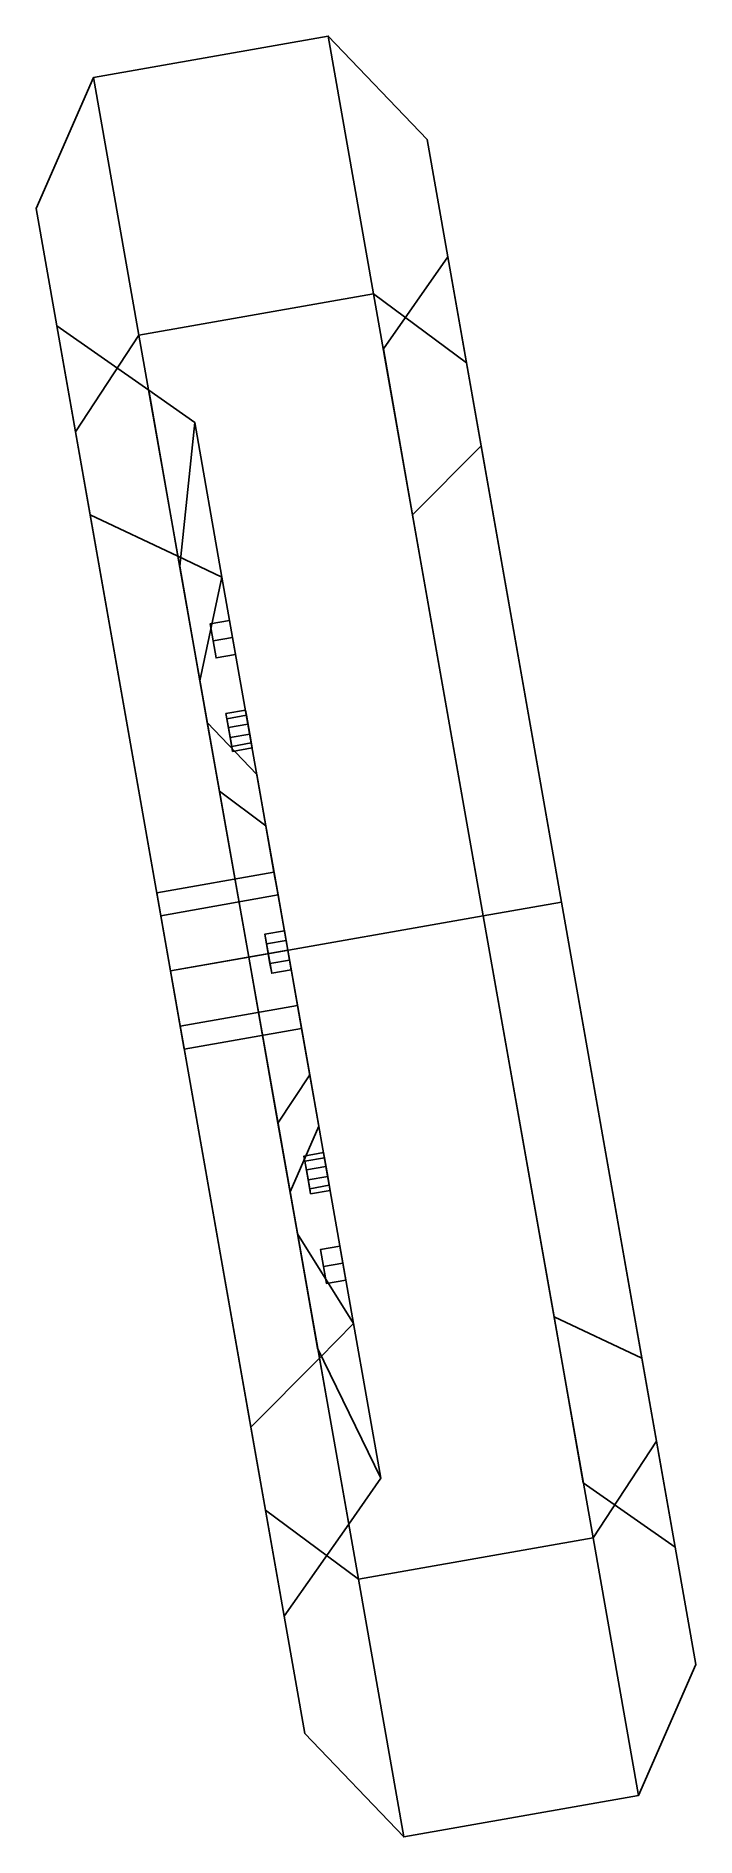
# Model space of a CAD drawing. Extents: x -0.905 to -0.572, y -1.331 to -0.424.
import ezdxf

# ---------------------------------------------------------------- set-up
doc = ezdxf.new("R2010")
doc.units = 0
doc.layers.add('SPARE_C4P', color=2, linetype='CONTINUOUS')

msp = doc.modelspace()

# ---------------------------------------------------------------- linework, layer by layer
at = {"layer": 'SPARE_C4P'}
for points in [[(-0.73465, -0.55358, 1.0882), (-0.75753, -0.42378, 0.77), (-0.87571, -0.44462, 0.77), (-0.85282, -0.57442, 1.0882)], [(-0.75753, -0.42378, 0.77), (-0.73465, -0.55358, 0.4518), (-0.85282, -0.57442, 0.4518), (-0.87571, -0.44462, 0.77)], [(-0.75753, -0.42378, 0.77), (-0.73465, -0.55358, 1.0882), (-0.68789, -0.58842, 1.04577), (-0.70772, -0.47592, 0.77)], [(-0.73465, -0.55358, 0.4518), (-0.75753, -0.42378, 0.77), (-0.70772, -0.47592, 0.77), (-0.68789, -0.58842, 0.49423)], [(-0.85282, -0.57442, 1.0882), (-0.87571, -0.44462, 0.77), (-0.90468, -0.51065, 0.77), (-0.88485, -0.62315, 1.04577)], [(-0.87571, -0.44462, 0.77), (-0.85282, -0.57442, 0.4518), (-0.88485, -0.62315, 0.49423), (-0.90468, -0.51065, 0.77)], [(-0.68789, -0.58842, 0.49423), (-0.70772, -0.47592, 0.77), (-0.6973, -0.53501, 0.77), (-0.68052, -0.6302, 0.53665)], [(-0.70772, -0.47592, 0.77), (-0.68789, -0.58842, 1.04577), (-0.68052, -0.6302, 1.00335), (-0.6973, -0.53501, 0.77)], [(-0.90468, -0.51065, 0.77), (-0.88485, -0.62315, 0.49423), (-0.87748, -0.66493, 0.53665), (-0.89427, -0.56974, 0.77)], [(-0.88485, -0.62315, 1.04577), (-0.90468, -0.51065, 0.77), (-0.89427, -0.56974, 0.77), (-0.87748, -0.66493, 1.00335)], [(-0.68052, -0.6302, 0.53665), (-0.6973, -0.53501, 0.77), (-0.72975, -0.58135, 0.77), (-0.715, -0.665, 0.56494)], [(-0.6973, -0.53501, 0.77), (-0.68052, -0.6302, 1.00335), (-0.715, -0.665, 0.97506), (-0.72975, -0.58135, 0.77)], [(-0.73465, -0.55358, 0.4518), (-0.67939, -0.86695, 0.32), (-0.79757, -0.88778, 0.32), (-0.85282, -0.57442, 0.4518)], [(-0.67939, -0.86695, 1.22), (-0.73465, -0.55358, 1.0882), (-0.85282, -0.57442, 1.0882), (-0.79757, -0.88778, 1.22)], [(-0.67939, -0.86695, 0.32), (-0.73465, -0.55358, 0.4518), (-0.68789, -0.58842, 0.49423), (-0.64, -0.86, 0.38)], [(-0.73465, -0.55358, 1.0882), (-0.67939, -0.86695, 1.22), (-0.64, -0.86, 1.16), (-0.68789, -0.58842, 1.04577)], [(-0.89427, -0.56974, 0.77), (-0.87748, -0.66493, 0.53665), (-0.83318, -0.68584, 0.56494), (-0.84793, -0.60219, 0.77)], [(-0.87748, -0.66493, 1.00335), (-0.89427, -0.56974, 0.77), (-0.84793, -0.60219, 0.77), (-0.83318, -0.68584, 0.97506)], [(-0.85282, -0.57442, 0.4518), (-0.79757, -0.88778, 0.32), (-0.83696, -0.89473, 0.38), (-0.88485, -0.62315, 0.49423)], [(-0.79757, -0.88778, 1.22), (-0.85282, -0.57442, 1.0882), (-0.88485, -0.62315, 1.04577), (-0.83696, -0.89473, 1.16)], [(-0.72975, -0.58135, 0.77), (-0.715, -0.665, 0.97506), (-0.67939, -0.86695, 1.06), (-0.715, -0.665, 0.56494)], [(-0.64, -0.86, 0.38), (-0.68789, -0.58842, 0.49423), (-0.68052, -0.6302, 0.53665), (-0.64, -0.86, 0.44)], [(-0.68789, -0.58842, 1.04577), (-0.64, -0.86, 1.16), (-0.64, -0.86, 1.1), (-0.68052, -0.6302, 1.00335)], [(-0.84793, -0.60219, 0.77), (-0.83318, -0.68584, 0.56494), (-0.81103, -0.69629, 0.57908), (-0.82476, -0.61841, 0.77)], [(-0.83318, -0.68584, 0.97506), (-0.84793, -0.60219, 0.77), (-0.82476, -0.61841, 0.77), (-0.81103, -0.69629, 0.96092)], [(-0.88485, -0.62315, 0.49423), (-0.83696, -0.89473, 0.38), (-0.83696, -0.89473, 0.44), (-0.87748, -0.66493, 0.53665)], [(-0.83696, -0.89473, 1.16), (-0.88485, -0.62315, 1.04577), (-0.87748, -0.66493, 1.00335), (-0.83696, -0.89473, 1.1)], [(-0.82476, -0.61841, 0.77), (-0.81103, -0.69629, 0.57908), (-0.82213, -0.74851, 0.62858), (-0.8323, -0.69082, 0.77)], [(-0.81103, -0.69629, 0.96092), (-0.82476, -0.61841, 0.77), (-0.8323, -0.69082, 0.77), (-0.82213, -0.74851, 0.91142)], [(-0.68052, -0.6302, 1.00335), (-0.64, -0.86, 1.1), (-0.67939, -0.86695, 1.06), (-0.715, -0.665, 0.97506)], [(-0.64, -0.86, 0.44), (-0.68052, -0.6302, 0.53665), (-0.715, -0.665, 0.56494), (-0.67939, -0.86695, 0.48)], [(-0.83696, -0.89473, 1.1), (-0.87748, -0.66493, 1.00335), (-0.83318, -0.68584, 0.97506), (-0.79757, -0.88778, 1.06)], [(-0.87748, -0.66493, 0.53665), (-0.83696, -0.89473, 0.44), (-0.79757, -0.88778, 0.48), (-0.83318, -0.68584, 0.56494)], [(-0.715, -0.665, 0.56494), (-0.67939, -0.86695, 1.06), (-0.64378, -1.06889, 0.97506), (-0.67939, -0.86695, 0.48)], [(-0.83318, -0.68584, 0.56494), (-0.79757, -0.88778, 0.48), (-0.77787, -0.88431, 0.5), (-0.81103, -0.69629, 0.57908)], [(-0.79757, -0.88778, 1.06), (-0.83318, -0.68584, 0.97506), (-0.81103, -0.69629, 0.96092), (-0.77787, -0.88431, 1.04)], [(-0.8323, -0.69082, 0.77), (-0.82213, -0.74851, 0.62858), (-0.8123, -0.80422, 0.68515), (-0.81841, -0.76961, 0.77)], [(-0.82213, -0.74851, 0.91142), (-0.8323, -0.69082, 0.77), (-0.81841, -0.76961, 0.77), (-0.8123, -0.80422, 0.85485)], [(-0.81103, -0.69629, 0.57908), (-0.77787, -0.88431, 0.5), (-0.79757, -0.88778, 0.57), (-0.82213, -0.74851, 0.62858)], [(-0.77787, -0.88431, 1.04), (-0.81103, -0.69629, 0.96092), (-0.82213, -0.74851, 0.91142), (-0.79757, -0.88778, 0.97)], [(-0.80566, -0.72674, 0.78), (-0.80716, -0.71821, 0.775), (-0.81701, -0.71995, 0.775), (-0.8155, -0.72848, 0.78)], [(-0.80716, -0.71821, 0.775), (-0.80716, -0.71821, 0.765), (-0.81701, -0.71995, 0.765), (-0.81701, -0.71995, 0.775)], [(-0.80716, -0.71821, 0.765), (-0.80566, -0.72674, 0.76), (-0.8155, -0.72848, 0.76), (-0.81701, -0.71995, 0.765)], [(-0.8155, -0.72848, 0.76), (-0.8155, -0.72848, 0.78), (-0.81701, -0.71995, 0.775), (-0.81701, -0.71995, 0.765)], [(-0.80566, -0.72674, 0.76), (-0.80415, -0.73527, 0.765), (-0.814, -0.73701, 0.765), (-0.8155, -0.72848, 0.76)], [(-0.80415, -0.73527, 0.775), (-0.80566, -0.72674, 0.78), (-0.8155, -0.72848, 0.78), (-0.814, -0.73701, 0.775)], [(-0.814, -0.73701, 0.765), (-0.814, -0.73701, 0.775), (-0.8155, -0.72848, 0.78), (-0.8155, -0.72848, 0.76)], [(-0.80415, -0.73527, 0.765), (-0.80415, -0.73527, 0.775), (-0.814, -0.73701, 0.775), (-0.814, -0.73701, 0.765)], [(-0.82213, -0.74851, 0.62858), (-0.79757, -0.88778, 0.57), (-0.79757, -0.88778, 0.65), (-0.8123, -0.80422, 0.68515)], [(-0.79757, -0.88778, 0.97), (-0.82213, -0.74851, 0.91142), (-0.8123, -0.80422, 0.85485), (-0.79757, -0.88778, 0.89)], [(-0.81841, -0.76961, 0.77), (-0.8123, -0.80422, 0.68515), (-0.78892, -0.82164, 0.70636), (-0.7935, -0.79568, 0.77)], [(-0.8123, -0.80422, 0.85485), (-0.81841, -0.76961, 0.77), (-0.7935, -0.79568, 0.77), (-0.78892, -0.82164, 0.83364)], [(-0.79875, -0.76593, 0.66393), (-0.7992, -0.76338, 0.65427), (-0.80904, -0.76512, 0.65427), (-0.8086, -0.76767, 0.66393)], [(-0.7992, -0.76338, 0.65427), (-0.79797, -0.77034, 0.6472), (-0.80782, -0.77208, 0.6472), (-0.80904, -0.76512, 0.65427)], [(-0.79797, -0.77034, 0.8928), (-0.7992, -0.76338, 0.88573), (-0.80904, -0.76512, 0.88573), (-0.80782, -0.77208, 0.8928)], [(-0.7992, -0.76338, 0.88573), (-0.79875, -0.76593, 0.87607), (-0.8086, -0.76767, 0.87607), (-0.80904, -0.76512, 0.88573)], [(-0.80614, -0.78159, 0.64979), (-0.8086, -0.76767, 0.66393), (-0.80904, -0.76512, 0.65427), (-0.80782, -0.77208, 0.6472)], [(-0.8086, -0.76767, 0.87607), (-0.80614, -0.78159, 0.89021), (-0.80782, -0.77208, 0.8928), (-0.80904, -0.76512, 0.88573)], [(-0.79707, -0.77544, 0.66652), (-0.79875, -0.76593, 0.66393), (-0.8086, -0.76767, 0.66393), (-0.80692, -0.77718, 0.66652)], [(-0.79875, -0.76593, 0.87607), (-0.79707, -0.77544, 0.87348), (-0.80692, -0.77718, 0.87348), (-0.8086, -0.76767, 0.87607)], [(-0.80569, -0.78414, 0.65945), (-0.80692, -0.77718, 0.66652), (-0.8086, -0.76767, 0.66393), (-0.80614, -0.78159, 0.64979)], [(-0.80692, -0.77718, 0.87348), (-0.80569, -0.78414, 0.88055), (-0.80614, -0.78159, 0.89021), (-0.8086, -0.76767, 0.87607)], [(-0.79797, -0.77034, 0.6472), (-0.79629, -0.77986, 0.64979), (-0.80614, -0.78159, 0.64979), (-0.80782, -0.77208, 0.6472)], [(-0.79629, -0.77986, 0.89021), (-0.79797, -0.77034, 0.8928), (-0.80782, -0.77208, 0.8928), (-0.80614, -0.78159, 0.89021)], [(-0.79584, -0.7824, 0.65945), (-0.79707, -0.77544, 0.66652), (-0.80692, -0.77718, 0.66652), (-0.80569, -0.78414, 0.65945)], [(-0.79707, -0.77544, 0.87348), (-0.79584, -0.7824, 0.88055), (-0.80569, -0.78414, 0.88055), (-0.80692, -0.77718, 0.87348)], [(-0.79629, -0.77986, 0.64979), (-0.79584, -0.7824, 0.65945), (-0.80569, -0.78414, 0.65945), (-0.80614, -0.78159, 0.64979)], [(-0.79584, -0.7824, 0.88055), (-0.79629, -0.77986, 0.89021), (-0.80614, -0.78159, 0.89021), (-0.80569, -0.78414, 0.88055)], [(-0.7935, -0.79568, 0.77), (-0.78892, -0.82164, 0.70636), (-0.78278, -0.85646, 0.74172), (-0.78482, -0.84492, 0.77)], [(-0.78892, -0.82164, 0.83364), (-0.7935, -0.79568, 0.77), (-0.78482, -0.84492, 0.77), (-0.78278, -0.85646, 0.79828)], [(-0.8123, -0.80422, 0.68515), (-0.79757, -0.88778, 0.65), (-0.77787, -0.88431, 0.68), (-0.78892, -0.82164, 0.70636)], [(-0.79757, -0.88778, 0.89), (-0.8123, -0.80422, 0.85485), (-0.78892, -0.82164, 0.83364), (-0.77787, -0.88431, 0.86)], [(-0.78892, -0.82164, 0.70636), (-0.77787, -0.88431, 0.68), (-0.77787, -0.88431, 0.73), (-0.78278, -0.85646, 0.74172)], [(-0.77787, -0.88431, 0.86), (-0.78892, -0.82164, 0.83364), (-0.78278, -0.85646, 0.79828), (-0.77787, -0.88431, 0.81)], [(-0.84391, -0.85534, 0.77), (-0.84187, -0.86688, 0.79828), (-0.78278, -0.85646, 0.79828), (-0.78482, -0.84492, 0.77)], [(-0.84187, -0.86688, 0.74172), (-0.84391, -0.85534, 0.77), (-0.78482, -0.84492, 0.77), (-0.78278, -0.85646, 0.74172)], [(-0.84187, -0.86688, 0.74172), (-0.83002, -0.93412, 0.77), (-0.83205, -0.92258, 0.79828), (-0.84391, -0.85534, 0.77)], [(-0.84391, -0.85534, 0.77), (-0.83205, -0.92258, 0.79828), (-0.83696, -0.89473, 0.81), (-0.84187, -0.86688, 0.79828)], [(-0.83696, -0.89473, 0.73), (-0.84187, -0.86688, 0.74172), (-0.78278, -0.85646, 0.74172), (-0.77787, -0.88431, 0.73)], [(-0.84187, -0.86688, 0.79828), (-0.83696, -0.89473, 0.81), (-0.77787, -0.88431, 0.81), (-0.78278, -0.85646, 0.79828)], [(-0.62414, -1.18031, 0.4518), (-0.67939, -0.86695, 0.32), (-0.64, -0.86, 0.38), (-0.59211, -1.13158, 0.49423)], [(-0.64, -0.86, 1.1), (-0.59948, -1.0898, 1.00335), (-0.64378, -1.06889, 0.97506), (-0.67939, -0.86695, 1.06)], [(-0.67939, -0.86695, 1.22), (-0.62414, -1.18031, 1.0882), (-0.59211, -1.13158, 1.04577), (-0.64, -0.86, 1.16)], [(-0.59948, -1.0898, 0.53665), (-0.64, -0.86, 0.44), (-0.67939, -0.86695, 0.48), (-0.64378, -1.06889, 0.56494)], [(-0.59211, -1.13158, 0.49423), (-0.64, -0.86, 0.38), (-0.64, -0.86, 0.44), (-0.59948, -1.0898, 0.53665)], [(-0.64, -0.86, 1.16), (-0.59211, -1.13158, 1.04577), (-0.59948, -1.0898, 1.00335), (-0.64, -0.86, 1.1)], [(-0.83696, -0.89473, 0.73), (-0.83205, -0.92258, 0.74172), (-0.83002, -0.93412, 0.77), (-0.84187, -0.86688, 0.74172)], [(-0.67939, -0.86695, 0.32), (-0.62414, -1.18031, 0.4518), (-0.74231, -1.20115, 0.4518), (-0.79757, -0.88778, 0.32)], [(-0.62414, -1.18031, 1.0882), (-0.67939, -0.86695, 1.22), (-0.79757, -0.88778, 1.22), (-0.74231, -1.20115, 1.0882)], [(-0.67939, -0.86695, 0.48), (-0.64378, -1.06889, 0.97506), (-0.62903, -1.15254, 0.77), (-0.64378, -1.06889, 0.56494)], [(-0.77874, -0.87939, 0.61866), (-0.77961, -0.87446, 0.61), (-0.78946, -0.8762, 0.61), (-0.78859, -0.88112, 0.61866)], [(-0.77961, -0.87446, 0.61), (-0.77874, -0.87939, 0.60134), (-0.78859, -0.88112, 0.60134), (-0.78946, -0.8762, 0.61)], [(-0.77961, -0.87446, 0.93), (-0.77874, -0.87939, 0.92134), (-0.78859, -0.88112, 0.92134), (-0.78946, -0.8762, 0.93)], [(-0.77874, -0.87939, 0.93866), (-0.77961, -0.87446, 0.93), (-0.78946, -0.8762, 0.93), (-0.78859, -0.88112, 0.93866)], [(-0.78685, -0.89097, 0.61866), (-0.78859, -0.88112, 0.61866), (-0.78946, -0.8762, 0.61), (-0.78598, -0.8959, 0.61)], [(-0.78598, -0.8959, 0.61), (-0.78946, -0.8762, 0.61), (-0.78859, -0.88112, 0.60134), (-0.78685, -0.89097, 0.60134)], [(-0.78859, -0.88112, 0.92134), (-0.78685, -0.89097, 0.92134), (-0.78598, -0.8959, 0.93), (-0.78946, -0.8762, 0.93)], [(-0.78946, -0.8762, 0.93), (-0.78598, -0.8959, 0.93), (-0.78685, -0.89097, 0.93866), (-0.78859, -0.88112, 0.93866)], [(-0.777, -0.88923, 0.61866), (-0.77874, -0.87939, 0.61866), (-0.78859, -0.88112, 0.61866), (-0.78685, -0.89097, 0.61866)], [(-0.77874, -0.87939, 0.60134), (-0.777, -0.88923, 0.60134), (-0.78685, -0.89097, 0.60134), (-0.78859, -0.88112, 0.60134)], [(-0.77874, -0.87939, 0.92134), (-0.777, -0.88923, 0.92134), (-0.78685, -0.89097, 0.92134), (-0.78859, -0.88112, 0.92134)], [(-0.777, -0.88923, 0.93866), (-0.77874, -0.87939, 0.93866), (-0.78859, -0.88112, 0.93866), (-0.78685, -0.89097, 0.93866)], [(-0.83205, -0.92258, 0.74172), (-0.83696, -0.89473, 0.73), (-0.77787, -0.88431, 0.73), (-0.77296, -0.91217, 0.74172)], [(-0.83696, -0.89473, 0.81), (-0.83205, -0.92258, 0.79828), (-0.77296, -0.91217, 0.79828), (-0.77787, -0.88431, 0.81)], [(-0.79757, -0.88778, 0.32), (-0.74231, -1.20115, 0.4518), (-0.78907, -1.16631, 0.49423), (-0.83696, -0.89473, 0.38)], [(-0.79644, -1.12453, 1.00335), (-0.83696, -0.89473, 1.1), (-0.79757, -0.88778, 1.06), (-0.76196, -1.08973, 0.97506)], [(-0.74231, -1.20115, 1.0882), (-0.79757, -0.88778, 1.22), (-0.83696, -0.89473, 1.16), (-0.78907, -1.16631, 1.04577)], [(-0.83696, -0.89473, 0.44), (-0.79644, -1.12453, 0.53665), (-0.76196, -1.08973, 0.56494), (-0.79757, -0.88778, 0.48)], [(-0.79757, -0.88778, 0.65), (-0.78283, -0.97135, 0.68515), (-0.76682, -0.94698, 0.70636), (-0.77787, -0.88431, 0.68)], [(-0.77787, -0.88431, 0.5), (-0.74472, -1.07233, 0.57908), (-0.77301, -1.02706, 0.62858), (-0.79757, -0.88778, 0.57)], [(-0.79757, -0.88778, 0.48), (-0.76196, -1.08973, 0.56494), (-0.74472, -1.07233, 0.57908), (-0.77787, -0.88431, 0.5)], [(-0.74472, -1.07233, 0.96092), (-0.77787, -0.88431, 1.04), (-0.79757, -0.88778, 0.97), (-0.77301, -1.02706, 0.91142)], [(-0.76196, -1.08973, 0.97506), (-0.79757, -0.88778, 1.06), (-0.77787, -0.88431, 1.04), (-0.74472, -1.07233, 0.96092)], [(-0.78283, -0.97135, 0.85485), (-0.79757, -0.88778, 0.89), (-0.77787, -0.88431, 0.86), (-0.76682, -0.94698, 0.83364)], [(-0.79757, -0.88778, 0.57), (-0.77301, -1.02706, 0.62858), (-0.78283, -0.97135, 0.68515), (-0.79757, -0.88778, 0.65)], [(-0.77301, -1.02706, 0.91142), (-0.79757, -0.88778, 0.97), (-0.79757, -0.88778, 0.89), (-0.78283, -0.97135, 0.85485)], [(-0.77787, -0.88431, 0.68), (-0.76682, -0.94698, 0.70636), (-0.77296, -0.91217, 0.74172), (-0.77787, -0.88431, 0.73)], [(-0.76682, -0.94698, 0.83364), (-0.77787, -0.88431, 0.86), (-0.77787, -0.88431, 0.81), (-0.77296, -0.91217, 0.79828)], [(-0.83696, -0.89473, 0.38), (-0.78907, -1.16631, 0.49423), (-0.79644, -1.12453, 0.53665), (-0.83696, -0.89473, 0.44)], [(-0.78907, -1.16631, 1.04577), (-0.83696, -0.89473, 1.16), (-0.83696, -0.89473, 1.1), (-0.79644, -1.12453, 1.00335)], [(-0.77614, -0.89416, 0.61), (-0.777, -0.88923, 0.61866), (-0.78685, -0.89097, 0.61866), (-0.78598, -0.8959, 0.61)], [(-0.777, -0.88923, 0.60134), (-0.77614, -0.89416, 0.61), (-0.78598, -0.8959, 0.61), (-0.78685, -0.89097, 0.60134)], [(-0.777, -0.88923, 0.92134), (-0.77614, -0.89416, 0.93), (-0.78598, -0.8959, 0.93), (-0.78685, -0.89097, 0.92134)], [(-0.77614, -0.89416, 0.93), (-0.777, -0.88923, 0.93866), (-0.78685, -0.89097, 0.93866), (-0.78598, -0.8959, 0.93)], [(-0.83205, -0.92258, 0.79828), (-0.83002, -0.93412, 0.77), (-0.77093, -0.9237, 0.77), (-0.77296, -0.91217, 0.79828)], [(-0.83002, -0.93412, 0.77), (-0.83205, -0.92258, 0.74172), (-0.77296, -0.91217, 0.74172), (-0.77093, -0.9237, 0.77)], [(-0.76682, -0.94698, 0.70636), (-0.76224, -0.97294, 0.77), (-0.77093, -0.9237, 0.77), (-0.77296, -0.91217, 0.74172)], [(-0.76224, -0.97294, 0.77), (-0.76682, -0.94698, 0.83364), (-0.77296, -0.91217, 0.79828), (-0.77093, -0.9237, 0.77)], [(-0.78283, -0.97135, 0.68515), (-0.77673, -1.00596, 0.77), (-0.76224, -0.97294, 0.77), (-0.76682, -0.94698, 0.70636)], [(-0.77673, -1.00596, 0.77), (-0.78283, -0.97135, 0.85485), (-0.76682, -0.94698, 0.83364), (-0.76224, -0.97294, 0.77)], [(-0.77301, -1.02706, 0.62858), (-0.76284, -1.08475, 0.77), (-0.77673, -1.00596, 0.77), (-0.78283, -0.97135, 0.68515)], [(-0.76284, -1.08475, 0.77), (-0.77301, -1.02706, 0.91142), (-0.78283, -0.97135, 0.85485), (-0.77673, -1.00596, 0.77)], [(-0.75868, -0.99318, 0.66652), (-0.7599, -0.98622, 0.65945), (-0.76975, -0.98795, 0.65945), (-0.76852, -0.99492, 0.66652)], [(-0.7599, -0.98622, 0.65945), (-0.75945, -0.98877, 0.64979), (-0.7693, -0.9905, 0.64979), (-0.76975, -0.98795, 0.65945)], [(-0.75945, -0.98877, 0.89021), (-0.7599, -0.98622, 0.88055), (-0.76975, -0.98795, 0.88055), (-0.7693, -0.9905, 0.89021)], [(-0.7599, -0.98622, 0.88055), (-0.75868, -0.99318, 0.87348), (-0.76852, -0.99492, 0.87348), (-0.76975, -0.98795, 0.88055)], [(-0.76852, -0.99492, 0.66652), (-0.76975, -0.98795, 0.65945), (-0.7693, -0.9905, 0.64979), (-0.76685, -1.00443, 0.66393)], [(-0.76975, -0.98795, 0.88055), (-0.76852, -0.99492, 0.87348), (-0.76685, -1.00443, 0.87607), (-0.7693, -0.9905, 0.89021)], [(-0.75945, -0.98877, 0.64979), (-0.75778, -0.99828, 0.6472), (-0.76763, -1.00001, 0.6472), (-0.7693, -0.9905, 0.64979)], [(-0.75778, -0.99828, 0.8928), (-0.75945, -0.98877, 0.89021), (-0.7693, -0.9905, 0.89021), (-0.76763, -1.00001, 0.8928)], [(-0.76685, -1.00443, 0.66393), (-0.7693, -0.9905, 0.64979), (-0.76763, -1.00001, 0.6472), (-0.7664, -1.00698, 0.65427)], [(-0.7693, -0.9905, 0.89021), (-0.76685, -1.00443, 0.87607), (-0.7664, -1.00698, 0.88573), (-0.76763, -1.00001, 0.8928)], [(-0.757, -1.00269, 0.66393), (-0.75868, -0.99318, 0.66652), (-0.76852, -0.99492, 0.66652), (-0.76685, -1.00443, 0.66393)], [(-0.75868, -0.99318, 0.87348), (-0.757, -1.00269, 0.87607), (-0.76685, -1.00443, 0.87607), (-0.76852, -0.99492, 0.87348)], [(-0.75778, -0.99828, 0.6472), (-0.75655, -1.00524, 0.65427), (-0.7664, -1.00698, 0.65427), (-0.76763, -1.00001, 0.6472)], [(-0.75655, -1.00524, 0.88573), (-0.75778, -0.99828, 0.8928), (-0.76763, -1.00001, 0.8928), (-0.7664, -1.00698, 0.88573)], [(-0.75655, -1.00524, 0.65427), (-0.757, -1.00269, 0.66393), (-0.76685, -1.00443, 0.66393), (-0.7664, -1.00698, 0.65427)], [(-0.757, -1.00269, 0.87607), (-0.75655, -1.00524, 0.88573), (-0.7664, -1.00698, 0.88573), (-0.76685, -1.00443, 0.87607)], [(-0.74472, -1.07233, 0.57908), (-0.73099, -1.15021, 0.77), (-0.76284, -1.08475, 0.77), (-0.77301, -1.02706, 0.62858)], [(-0.73099, -1.15021, 0.77), (-0.74472, -1.07233, 0.96092), (-0.77301, -1.02706, 0.91142), (-0.76284, -1.08475, 0.77)], [(-0.75159, -1.03335, 0.765), (-0.75009, -1.04188, 0.76), (-0.75994, -1.04362, 0.76), (-0.76144, -1.03509, 0.765)], [(-0.75159, -1.03335, 0.775), (-0.75159, -1.03335, 0.765), (-0.76144, -1.03509, 0.765), (-0.76144, -1.03509, 0.775)], [(-0.75009, -1.04188, 0.78), (-0.75159, -1.03335, 0.775), (-0.76144, -1.03509, 0.775), (-0.75994, -1.04362, 0.78)], [(-0.76144, -1.03509, 0.775), (-0.76144, -1.03509, 0.765), (-0.75994, -1.04362, 0.76), (-0.75994, -1.04362, 0.78)], [(-0.74859, -1.05041, 0.775), (-0.75009, -1.04188, 0.78), (-0.75994, -1.04362, 0.78), (-0.75843, -1.05215, 0.775)], [(-0.75009, -1.04188, 0.76), (-0.74859, -1.05041, 0.765), (-0.75843, -1.05215, 0.765), (-0.75994, -1.04362, 0.76)], [(-0.75994, -1.04362, 0.78), (-0.75994, -1.04362, 0.76), (-0.75843, -1.05215, 0.765), (-0.75843, -1.05215, 0.775)], [(-0.74859, -1.05041, 0.765), (-0.74859, -1.05041, 0.775), (-0.75843, -1.05215, 0.775), (-0.75843, -1.05215, 0.765)], [(-0.5827, -1.18499, 0.77), (-0.59948, -1.0898, 0.53665), (-0.64378, -1.06889, 0.56494), (-0.62903, -1.15254, 0.77)], [(-0.59948, -1.0898, 1.00335), (-0.5827, -1.18499, 0.77), (-0.62903, -1.15254, 0.77), (-0.64378, -1.06889, 0.97506)], [(-0.76196, -1.08973, 0.56494), (-0.74721, -1.17338, 0.77), (-0.73099, -1.15021, 0.77), (-0.74472, -1.07233, 0.57908)], [(-0.74721, -1.17338, 0.77), (-0.76196, -1.08973, 0.97506), (-0.74472, -1.07233, 0.96092), (-0.73099, -1.15021, 0.77)], [(-0.79644, -1.12453, 0.53665), (-0.77966, -1.21972, 0.77), (-0.74721, -1.17338, 0.77), (-0.76196, -1.08973, 0.56494)], [(-0.77966, -1.21972, 0.77), (-0.79644, -1.12453, 1.00335), (-0.76196, -1.08973, 0.97506), (-0.74721, -1.17338, 0.77)], [(-0.57228, -1.24408, 0.77), (-0.59211, -1.13158, 0.49423), (-0.59948, -1.0898, 0.53665), (-0.5827, -1.18499, 0.77)], [(-0.59211, -1.13158, 1.04577), (-0.57228, -1.24408, 0.77), (-0.5827, -1.18499, 0.77), (-0.59948, -1.0898, 1.00335)], [(-0.78907, -1.16631, 0.49423), (-0.76924, -1.2788, 0.77), (-0.77966, -1.21972, 0.77), (-0.79644, -1.12453, 0.53665)], [(-0.76924, -1.2788, 0.77), (-0.78907, -1.16631, 1.04577), (-0.79644, -1.12453, 1.00335), (-0.77966, -1.21972, 0.77)], [(-0.62414, -1.18031, 1.0882), (-0.60125, -1.31011, 0.77), (-0.57228, -1.24408, 0.77), (-0.59211, -1.13158, 1.04577)], [(-0.60125, -1.31011, 0.77), (-0.62414, -1.18031, 0.4518), (-0.59211, -1.13158, 0.49423), (-0.57228, -1.24408, 0.77)], [(-0.71943, -1.33095, 0.77), (-0.74231, -1.20115, 1.0882), (-0.78907, -1.16631, 1.04577), (-0.76924, -1.2788, 0.77)], [(-0.74231, -1.20115, 0.4518), (-0.71943, -1.33095, 0.77), (-0.76924, -1.2788, 0.77), (-0.78907, -1.16631, 0.49423)], [(-0.60125, -1.31011, 0.77), (-0.62414, -1.18031, 1.0882), (-0.74231, -1.20115, 1.0882), (-0.71943, -1.33095, 0.77)], [(-0.62414, -1.18031, 0.4518), (-0.60125, -1.31011, 0.77), (-0.71943, -1.33095, 0.77), (-0.74231, -1.20115, 0.4518)]]:
    msp.add_3dface(points, dxfattribs=at)

doc.saveas('drawing.dxf')
